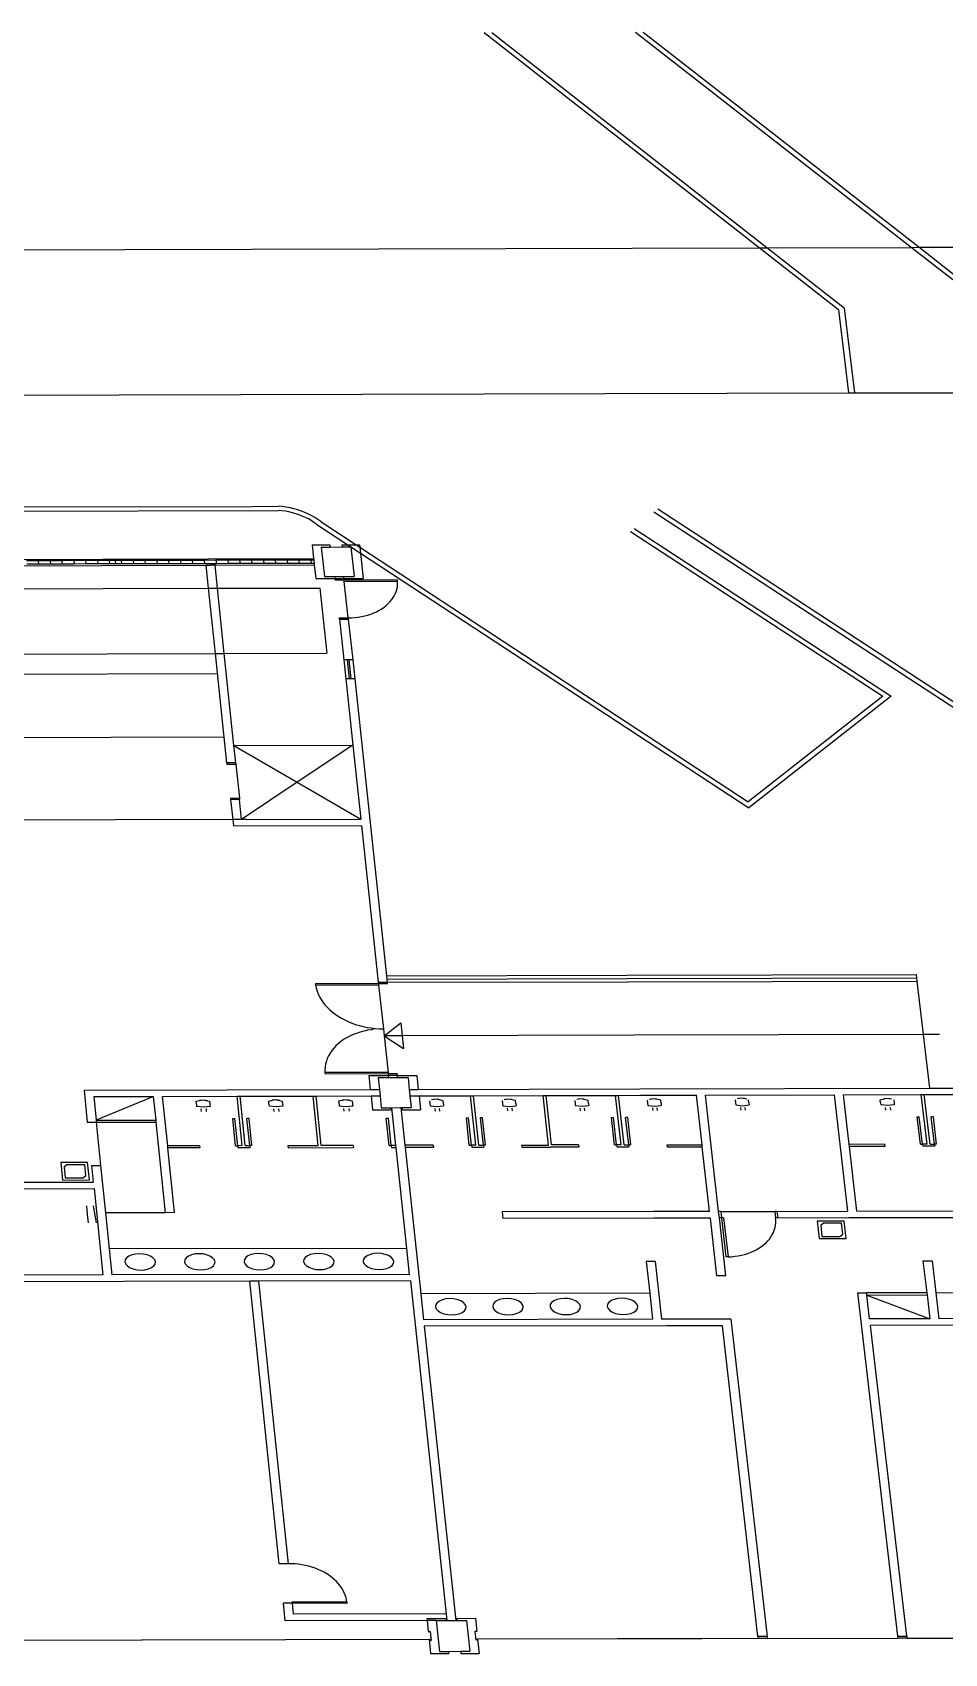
# Model space of a CAD drawing. Extents: x -83 to 83, y -28 to 43.
# Drawn here: x 38.3 to 57.2, y 8.93 to 42.51 of the extents above; entities that cross this region are included whole.
import ezdxf

# ---------------------------------------------------------------- set-up
doc = ezdxf.new("R2010")
doc.units = 0
doc.layers.get('0').update_dxf_attribs({"linetype": 'CONTINUOUS'})

msp = doc.modelspace()

# ---------------------------------------------------------------- linework, layer by layer
for p, q in [((53.361, 38.049), (47.666, 42.5)), ((53.519, 38.05), (47.822, 42.501)), ((56.509, 38.057), (50.799, 42.509)), ((56.667, 38.058), (50.955, 42.509)), ((34.434, 38), (53.361, 38.049)), ((53.361, 38.049), (53.519, 38.05)), ((55.006, 36.764), (53.361, 38.049)), ((53.519, 38.05), (56.509, 38.057)), ((55.124, 36.795), (53.519, 38.05)), ((56.509, 38.057), (56.667, 38.058)), ((57.376, 37.382), (56.509, 38.057)), ((56.667, 38.058), (83.229, 38.126)), ((57.494, 37.413), (56.667, 38.058)), ((55.006, 36.764), (55.211, 35.04)), ((55.124, 36.795), (55.333, 35.04)), ((34.727, 34.988), (55.211, 35.04)), ((55.211, 35.04), (55.333, 35.04)), ((55.333, 35.04), (57.66, 35.046)), ((34.952, 32.673), (42.854, 32.692)), ((34.961, 32.586), (43.4, 32.607)), ((42.854, 32.692), (43.398, 32.694)), ((43.48, 32.686), (43.398, 32.694)), ((43.474, 32.6), (43.4, 32.607)), ((43.547, 32.589), (43.474, 32.6)), ((43.561, 32.675), (43.48, 32.686)), ((43.619, 32.575), (43.547, 32.589)), ((43.641, 32.659), (43.561, 32.675)), ((43.69, 32.559), (43.619, 32.575)), ((43.721, 32.641), (43.641, 32.659)), ((43.799, 32.619), (43.721, 32.641)), ((43.875, 32.593), (43.799, 32.619)), ((43.949, 32.565), (43.875, 32.593)), ((51.181, 32.575), (61.269, 25.997)), ((51.261, 32.637), (61.253, 26.122)), ((43.76, 32.539), (43.69, 32.559)), ((43.828, 32.516), (43.76, 32.539)), ((43.894, 32.49), (43.828, 32.516)), ((43.959, 32.461), (43.894, 32.49)), ((44.02, 32.533), (43.949, 32.565)), ((44.02, 32.43), (43.959, 32.461)), ((44.089, 32.498), (44.02, 32.533)), ((44.079, 32.396), (44.02, 32.43)), ((44.136, 32.36), (44.079, 32.396)), ((44.155, 32.46), (44.089, 32.498)), ((44.196, 32.315), (44.136, 32.36)), ((44.218, 32.42), (44.155, 32.46)), ((44.196, 32.315), (44.84, 31.894)), ((44.277, 32.377), (44.218, 32.42)), ((44.277, 32.377), (45.013, 31.894)), ((50.693, 32.169), (55.921, 28.758)), ((50.773, 32.231), (56.095, 28.758)), ((35.058, 31.587), (44.129, 31.609)), ((39.405, 31.567), (39.159, 31.567)), ((39.65, 31.568), (39.405, 31.567)), ((39.405, 31.567), (39.412, 31.498)), ((39.896, 31.569), (39.65, 31.568)), ((39.65, 31.568), (39.657, 31.498)), ((39.896, 31.569), (39.903, 31.499)), ((40.019, 31.569), (39.896, 31.569)), ((40.019, 31.569), (40.026, 31.499)), ((40.141, 31.569), (40.019, 31.569)), ((40.387, 31.57), (40.141, 31.569)), ((40.141, 31.569), (40.149, 31.5)), ((40.387, 31.57), (40.394, 31.5)), ((40.633, 31.57), (40.387, 31.57)), ((40.878, 31.571), (40.633, 31.57)), ((40.633, 31.57), (40.64, 31.501)), ((41.124, 31.572), (40.878, 31.571)), ((40.878, 31.571), (40.885, 31.501)), ((41.124, 31.572), (41.131, 31.502)), ((41.369, 31.572), (41.124, 31.572)), ((41.615, 31.573), (41.369, 31.572)), ((41.369, 31.572), (41.377, 31.503)), ((41.615, 31.573), (41.622, 31.503)), ((41.861, 31.573), (41.615, 31.573)), ((42.106, 31.574), (41.861, 31.573)), ((41.861, 31.573), (41.868, 31.504)), ((42.352, 31.575), (42.106, 31.574)), ((42.106, 31.574), (42.114, 31.504)), ((42.352, 31.575), (42.359, 31.505)), ((42.597, 31.575), (42.352, 31.575)), ((42.843, 31.576), (42.597, 31.575)), ((42.597, 31.575), (42.605, 31.506)), ((42.843, 31.576), (42.85, 31.506)), ((43.089, 31.576), (42.843, 31.576)), ((43.334, 31.577), (43.089, 31.576)), ((43.089, 31.576), (43.096, 31.507)), ((43.58, 31.578), (43.334, 31.577)), ((43.334, 31.577), (43.342, 31.507)), ((43.58, 31.578), (43.587, 31.508)), ((43.826, 31.578), (43.58, 31.578)), ((44.071, 31.579), (43.826, 31.578)), ((43.826, 31.578), (43.833, 31.509)), ((44.071, 31.579), (44.079, 31.509)), ((44.133, 31.579), (44.071, 31.579)), ((44.099, 31.892), (44.468, 31.893)), ((44.099, 31.892), (44.129, 31.609)), ((44.129, 31.609), (44.133, 31.579)), ((44.133, 31.579), (44.14, 31.509)), ((44.288, 31.849), (44.353, 31.24)), ((44.288, 31.849), (44.472, 31.849)), ((44.468, 31.893), (44.472, 31.849)), ((44.472, 31.849), (44.718, 31.85)), ((44.713, 31.894), (44.718, 31.85)), ((44.713, 31.894), (44.84, 31.894)), ((44.718, 31.85), (44.902, 31.851)), ((44.84, 31.894), (45.013, 31.894)), ((44.84, 31.894), (45.1, 31.723)), ((44.902, 31.851), (44.968, 31.242)), ((45.013, 31.894), (45.087, 31.846)), ((45.013, 31.894), (45.081, 31.894)), ((45.081, 31.894), (45.087, 31.846)), ((45.087, 31.846), (45.1, 31.723)), ((45.087, 31.846), (49.984, 28.636)), ((45.1, 31.723), (45.157, 31.199)), ((45.1, 31.723), (49.998, 28.512)), ((35.071, 31.457), (41.902, 31.473)), ((38.422, 31.565), (38.177, 31.564)), ((38.429, 31.495), (38.184, 31.495)), ((38.668, 31.566), (38.422, 31.565)), ((38.422, 31.565), (38.429, 31.495)), ((38.675, 31.496), (38.429, 31.495)), ((38.668, 31.566), (38.675, 31.496)), ((38.913, 31.566), (38.668, 31.566)), ((38.92, 31.497), (38.675, 31.496)), ((39.159, 31.567), (38.913, 31.566)), ((38.913, 31.566), (38.92, 31.497)), ((39.166, 31.497), (38.92, 31.497)), ((39.159, 31.567), (39.166, 31.497)), ((39.412, 31.498), (39.166, 31.497)), ((39.657, 31.498), (39.412, 31.498)), ((39.903, 31.499), (39.657, 31.498)), ((40.026, 31.499), (39.903, 31.499)), ((40.149, 31.5), (40.026, 31.499)), ((40.394, 31.5), (40.149, 31.5)), ((40.64, 31.501), (40.394, 31.5)), ((40.885, 31.501), (40.64, 31.501)), ((41.131, 31.502), (40.885, 31.501)), ((41.377, 31.503), (41.131, 31.502)), ((41.622, 31.503), (41.377, 31.503)), ((41.868, 31.504), (41.622, 31.503)), ((42.114, 31.504), (41.868, 31.504)), ((41.902, 31.473), (42, 31.474)), ((41.952, 30.995), (41.902, 31.473)), ((42.086, 31.474), (42, 31.474)), ((42.086, 31.474), (44.143, 31.479)), ((42.136, 30.995), (42.086, 31.474)), ((42.359, 31.505), (42.114, 31.504)), ((42.605, 31.506), (42.359, 31.505)), ((42.85, 31.506), (42.605, 31.506)), ((43.096, 31.507), (42.85, 31.506)), ((43.342, 31.507), (43.096, 31.507)), ((43.587, 31.508), (43.342, 31.507)), ((43.833, 31.509), (43.587, 31.508)), ((44.079, 31.509), (43.833, 31.509)), ((44.14, 31.509), (44.079, 31.509)), ((44.14, 31.509), (44.143, 31.479)), ((44.143, 31.479), (44.174, 31.196)), ((44.353, 31.24), (44.568, 31.241)), ((44.568, 31.241), (44.573, 31.197)), ((44.568, 31.241), (44.752, 31.241)), ((44.752, 31.241), (44.968, 31.242)), ((44.757, 31.198), (44.752, 31.241)), ((37.15, 30.983), (41.952, 30.995)), ((42.093, 29.643), (41.952, 30.995)), ((41.952, 30.995), (42.136, 30.995)), ((42.136, 30.995), (44.256, 31)), ((42.278, 29.644), (42.136, 30.995)), ((44.174, 31.196), (44.573, 31.197)), ((44.256, 31), (44.4, 29.649)), ((44.573, 31.197), (44.757, 31.198)), ((44.576, 31.167), (44.573, 31.197)), ((44.576, 31.167), (44.76, 31.167)), ((44.757, 31.198), (45.157, 31.199)), ((44.76, 31.167), (44.757, 31.198)), ((44.76, 31.167), (45.866, 31.17)), ((44.764, 31.137), (44.76, 31.167)), ((44.764, 31.137), (45.869, 31.139)), ((44.845, 30.383), (44.764, 31.137)), ((45.826, 30.895), (45.844, 30.942)), ((45.844, 30.942), (45.857, 30.991)), ((45.857, 30.991), (45.865, 31.04)), ((45.865, 31.04), (45.869, 31.089)), ((45.869, 31.139), (45.866, 31.17)), ((45.869, 31.089), (45.869, 31.139)), ((45.488, 30.539), (45.54, 30.57)), ((45.54, 30.57), (45.588, 30.604)), ((45.588, 30.604), (45.634, 30.64)), ((45.634, 30.64), (45.676, 30.678)), ((45.676, 30.678), (45.714, 30.718)), ((45.714, 30.718), (45.748, 30.76)), ((45.748, 30.76), (45.778, 30.804)), ((45.778, 30.804), (45.804, 30.849)), ((45.804, 30.849), (45.826, 30.895)), ((44.664, 30.352), (44.66, 30.383)), ((44.66, 30.383), (44.845, 30.383)), ((44.664, 30.352), (44.754, 29.51)), ((44.664, 30.352), (44.848, 30.352)), ((44.845, 30.383), (44.915, 30.385)), ((44.848, 30.352), (44.845, 30.383)), ((44.848, 30.352), (44.939, 29.51)), ((44.915, 30.385), (44.985, 30.39)), ((44.985, 30.39), (45.054, 30.398)), ((45.054, 30.398), (45.122, 30.409)), ((45.122, 30.409), (45.188, 30.423)), ((45.188, 30.423), (45.252, 30.441)), ((45.252, 30.441), (45.315, 30.461)), ((45.315, 30.461), (45.375, 30.484)), ((45.375, 30.484), (45.433, 30.51)), ((45.433, 30.51), (45.488, 30.539)), ((36.519, 29.63), (42.093, 29.643)), ((42.093, 29.643), (42.278, 29.644)), ((42.33, 27.38), (42.093, 29.643)), ((42.278, 29.644), (44.4, 29.649)), ((42.477, 27.741), (42.278, 29.644)), ((36.325, 29.214), (42.133, 29.228)), ((44.754, 29.51), (44.796, 29.117)), ((44.828, 29.51), (44.754, 29.51)), ((44.87, 29.117), (44.828, 29.51)), ((44.865, 29.51), (44.828, 29.51)), ((44.939, 29.51), (44.865, 29.51)), ((44.907, 29.117), (44.865, 29.51)), ((44.939, 29.51), (44.981, 29.117)), ((44.796, 29.117), (44.943, 27.746)), ((44.87, 29.117), (44.796, 29.117)), ((44.907, 29.117), (44.87, 29.117)), ((44.981, 29.117), (44.907, 29.117)), ((44.981, 29.117), (45.642, 22.967)), ((49.984, 28.636), (53.134, 26.572)), ((55.921, 28.758), (53.134, 26.572)), ((56.095, 28.758), (53.148, 26.447)), ((49.998, 28.512), (53.148, 26.447)), ((35.711, 27.9), (42.271, 27.915)), ((42.477, 27.741), (44.943, 27.746)), ((42.477, 27.741), (43.791, 26.976)), ((42.515, 27.381), (42.477, 27.741)), ((44.943, 27.746), (43.791, 26.976)), ((44.943, 27.746), (45.108, 26.21)), ((42.515, 27.381), (42.33, 27.38)), ((42.33, 27.38), (42.333, 27.35)), ((42.333, 27.35), (42.518, 27.35)), ((42.515, 27.381), (42.518, 27.35)), ((42.518, 27.35), (42.591, 26.648)), ((43.791, 26.976), (42.638, 26.204)), ((43.791, 26.976), (45.108, 26.21)), ((42.406, 26.647), (42.591, 26.648)), ((42.406, 26.647), (42.409, 26.617)), ((42.409, 26.617), (42.453, 26.203)), ((42.595, 26.617), (42.409, 26.617)), ((42.591, 26.648), (42.595, 26.617)), ((42.638, 26.204), (42.595, 26.617)), ((42.453, 26.203), (35.584, 26.187)), ((42.638, 26.204), (42.453, 26.203)), ((42.453, 26.203), (42.466, 26.071)), ((42.737, 26.204), (42.638, 26.204)), ((42.737, 26.204), (45.108, 26.21)), ((42.466, 26.071), (45.122, 26.078)), ((45.122, 26.078), (45.47, 22.833)), ((45.642, 22.967), (50.622, 22.978)), ((45.642, 22.967), (45.649, 22.9)), ((45.649, 22.9), (50.629, 22.911)), ((45.649, 22.9), (45.656, 22.834)), ((45.656, 22.834), (50.637, 22.845)), ((50.622, 22.978), (56.612, 22.991)), ((50.629, 22.911), (56.62, 22.925)), ((50.637, 22.845), (56.628, 22.859)), ((56.612, 22.991), (56.62, 22.925)), ((56.62, 22.925), (56.628, 22.859)), ((56.628, 22.859), (56.76, 21.75)), ((45.473, 22.802), (44.17, 22.799)), ((44.173, 22.768), (44.17, 22.799)), ((45.477, 22.771), (44.173, 22.768)), ((44.173, 22.768), (44.185, 22.709)), ((44.185, 22.709), (44.202, 22.65)), ((44.202, 22.65), (44.224, 22.591)), ((44.224, 22.591), (44.251, 22.533)), ((44.251, 22.533), (44.284, 22.477)), ((45.47, 22.833), (45.656, 22.834)), ((45.47, 22.833), (45.473, 22.802)), ((45.659, 22.803), (45.473, 22.802)), ((45.473, 22.802), (45.477, 22.771)), ((45.477, 22.771), (45.574, 21.869)), ((45.659, 22.803), (45.656, 22.834)), ((44.284, 22.477), (44.321, 22.421)), ((44.321, 22.421), (44.363, 22.368)), ((44.363, 22.368), (44.41, 22.316)), ((44.41, 22.316), (44.461, 22.266)), ((44.461, 22.266), (44.516, 22.218)), ((44.516, 22.218), (44.575, 22.172)), ((44.575, 22.172), (44.638, 22.13)), ((44.638, 22.13), (44.704, 22.09)), ((44.704, 22.09), (44.773, 22.052)), ((44.773, 22.052), (44.846, 22.018)), ((44.846, 22.018), (44.92, 21.988)), ((44.92, 21.988), (44.998, 21.96)), ((44.998, 21.96), (45.077, 21.936)), ((45.077, 21.936), (45.157, 21.916)), ((45.157, 21.916), (45.239, 21.899)), ((45.246, 21.838), (45.168, 21.821)), ((45.239, 21.899), (45.322, 21.886)), ((45.326, 21.851), (45.246, 21.838)), ((45.322, 21.886), (45.406, 21.876)), ((45.406, 21.876), (45.326, 21.851)), ((45.406, 21.876), (45.49, 21.871)), ((45.49, 21.871), (45.574, 21.869)), ((45.574, 21.869), (45.574, 21.869)), ((45.574, 21.869), (45.589, 21.725)), ((45.589, 21.725), (45.933, 21.992)), ((45.933, 21.992), (45.961, 21.726)), ((44.591, 21.515), (44.546, 21.467)), ((44.64, 21.561), (44.591, 21.515)), ((44.694, 21.604), (44.64, 21.561)), ((44.751, 21.645), (44.694, 21.604)), ((44.813, 21.682), (44.751, 21.645)), ((44.878, 21.716), (44.813, 21.682)), ((44.946, 21.748), (44.878, 21.716)), ((45.017, 21.775), (44.946, 21.748)), ((45.091, 21.8), (45.017, 21.775)), ((45.168, 21.821), (45.091, 21.8)), ((45.961, 21.726), (45.589, 21.725)), ((45.589, 21.725), (45.99, 21.459)), ((45.589, 21.725), (45.671, 20.965)), ((50.762, 21.736), (45.961, 21.726)), ((45.961, 21.726), (45.99, 21.459)), ((56.76, 21.75), (50.762, 21.736)), ((57.094, 21.751), (56.76, 21.75)), ((56.76, 21.75), (56.892, 20.639)), ((44.393, 21.198), (44.378, 21.14)), ((44.413, 21.255), (44.393, 21.198)), ((44.439, 21.311), (44.413, 21.255)), ((44.47, 21.365), (44.439, 21.311)), ((44.505, 21.417), (44.47, 21.365)), ((44.546, 21.467), (44.505, 21.417)), ((44.368, 21.081), (44.363, 21.022)), ((44.363, 21.022), (44.364, 20.962)), ((45.671, 20.965), (44.364, 20.962)), ((44.364, 20.962), (44.368, 20.931)), ((44.378, 21.14), (44.368, 21.081)), ((45.674, 20.934), (44.368, 20.931)), ((45.274, 20.902), (45.677, 20.903)), ((45.274, 20.902), (45.304, 20.613)), ((45.465, 20.858), (45.491, 20.613)), ((45.465, 20.858), (45.682, 20.858)), ((45.671, 20.965), (45.674, 20.934)), ((45.86, 20.934), (45.674, 20.934)), ((45.674, 20.934), (45.677, 20.903)), ((45.863, 20.903), (45.677, 20.903)), ((45.677, 20.903), (45.682, 20.858)), ((45.682, 20.858), (45.868, 20.859)), ((45.86, 20.934), (45.863, 20.903)), ((45.863, 20.903), (46.267, 20.904)), ((45.868, 20.859), (45.863, 20.903)), ((45.868, 20.859), (46.086, 20.859)), ((46.086, 20.859), (46.112, 20.615)), ((46.267, 20.904), (46.298, 20.615)), ((39.373, 20.6), (45.304, 20.613)), ((39.373, 20.6), (39.44, 19.932)), ((45.304, 20.613), (45.491, 20.613)), ((45.491, 20.613), (45.505, 20.48)), ((46.112, 20.615), (46.298, 20.615)), ((46.112, 20.615), (46.126, 20.481)), ((46.298, 20.615), (50.887, 20.625)), ((47.443, 20.484), (48.883, 20.487)), ((48.997, 19.462), (48.883, 20.487)), ((48.883, 20.487), (48.946, 20.487)), ((48.946, 20.487), (50.386, 20.491)), ((49.059, 19.463), (48.946, 20.487)), ((50.501, 19.466), (50.386, 20.491)), ((50.386, 20.491), (50.448, 20.491)), ((50.448, 20.491), (50.902, 20.492)), ((50.563, 19.466), (50.448, 20.491)), ((50.887, 20.625), (56.892, 20.639)), ((50.902, 20.492), (52.06, 20.494)), ((52.177, 19.469), (52.06, 20.494)), ((52.247, 20.495), (54.919, 20.501)), ((52.521, 18.085), (52.247, 20.495)), ((55.2, 18.091), (54.919, 20.501)), ((55.105, 20.501), (56.717, 20.505)), ((55.225, 19.476), (55.105, 20.501)), ((56.839, 19.48), (56.717, 20.505)), ((56.717, 20.505), (56.78, 20.505)), ((56.78, 20.505), (58.221, 20.508)), ((56.901, 19.48), (56.78, 20.505)), ((56.892, 20.639), (60.838, 20.647)), ((39.573, 20.467), (40.815, 20.469)), ((39.573, 20.467), (39.622, 19.977)), ((40.815, 20.469), (39.622, 19.977)), ((40.865, 19.98), (40.815, 20.469)), ((41.001, 20.47), (42.544, 20.473)), ((41.106, 19.445), (41.001, 20.47)), ((41.695, 20.368), (41.831, 20.4)), ((41.702, 20.306), (41.695, 20.368)), ((41.702, 20.306), (41.706, 20.261)), ((41.847, 20.247), (41.706, 20.261)), ((41.768, 20.394), (41.831, 20.4)), ((41.807, 20.153), (41.801, 20.21)), ((41.831, 20.4), (41.895, 20.394)), ((41.831, 20.4), (41.928, 20.387)), ((41.831, 20.4), (41.974, 20.368)), ((41.985, 20.262), (41.847, 20.247)), ((41.901, 20.21), (41.906, 20.154)), ((41.974, 20.368), (41.98, 20.307)), ((41.98, 20.307), (41.985, 20.262)), ((42.651, 19.449), (42.544, 20.473)), ((42.544, 20.473), (42.606, 20.473)), ((42.606, 20.473), (44.118, 20.477)), ((42.713, 19.449), (42.606, 20.473)), ((43.198, 20.371), (43.334, 20.404)), ((43.204, 20.31), (43.198, 20.371)), ((43.204, 20.31), (43.209, 20.265)), ((43.35, 20.25), (43.209, 20.265)), ((43.271, 20.397), (43.334, 20.404)), ((43.31, 20.157), (43.304, 20.213)), ((43.334, 20.404), (43.398, 20.397)), ((43.334, 20.404), (43.431, 20.39)), ((43.334, 20.404), (43.476, 20.372)), ((43.488, 20.265), (43.35, 20.25)), ((43.403, 20.213), (43.409, 20.157)), ((43.476, 20.372), (43.483, 20.31)), ((43.483, 20.31), (43.488, 20.265)), ((44.226, 19.452), (44.118, 20.477)), ((44.118, 20.477), (44.18, 20.477)), ((44.18, 20.477), (45.319, 20.479)), ((44.288, 19.452), (44.18, 20.477)), ((44.651, 20.374), (44.787, 20.407)), ((44.657, 20.313), (44.651, 20.374)), ((44.657, 20.313), (44.662, 20.268)), ((44.803, 20.254), (44.662, 20.268)), ((44.724, 20.4), (44.787, 20.407)), ((44.763, 20.16), (44.757, 20.216)), ((44.787, 20.407), (44.851, 20.401)), ((44.787, 20.407), (44.884, 20.393)), ((44.787, 20.407), (44.929, 20.375)), ((44.941, 20.269), (44.803, 20.254)), ((44.857, 20.216), (44.863, 20.16)), ((44.929, 20.375), (44.936, 20.314)), ((44.936, 20.314), (44.941, 20.269)), ((45.319, 20.479), (45.505, 20.48)), ((45.319, 20.479), (45.35, 20.19)), ((45.35, 20.19), (45.722, 20.191)), ((45.505, 20.48), (45.531, 20.235)), ((45.531, 20.235), (45.749, 20.235)), ((45.749, 20.235), (45.722, 20.191)), ((45.749, 20.235), (45.935, 20.236)), ((45.832, 19.455), (45.749, 20.235)), ((45.935, 20.236), (46.019, 19.456)), ((45.935, 20.236), (45.971, 20.191)), ((45.935, 20.236), (46.153, 20.236)), ((45.971, 20.191), (46.344, 20.192)), ((46.126, 20.481), (46.313, 20.482)), ((46.126, 20.481), (46.153, 20.236)), ((46.313, 20.482), (47.381, 20.484)), ((46.313, 20.482), (46.344, 20.192)), ((46.532, 20.379), (46.539, 20.317)), ((46.539, 20.317), (46.544, 20.272)), ((46.544, 20.272), (46.685, 20.258)), ((46.668, 20.411), (46.574, 20.397)), ((46.668, 20.411), (46.605, 20.405)), ((46.639, 20.22), (46.645, 20.164)), ((46.732, 20.405), (46.668, 20.411)), ((46.811, 20.379), (46.668, 20.411)), ((46.685, 20.258), (46.822, 20.273)), ((46.744, 20.164), (46.738, 20.22)), ((46.817, 20.318), (46.811, 20.379)), ((46.817, 20.318), (46.822, 20.273)), ((47.492, 19.459), (47.381, 20.484)), ((47.381, 20.484), (47.443, 20.484)), ((47.554, 19.459), (47.443, 20.484)), ((48.035, 20.382), (48.042, 20.32)), ((48.042, 20.32), (48.047, 20.275)), ((48.047, 20.275), (48.188, 20.261)), ((48.171, 20.414), (48.077, 20.4)), ((48.171, 20.414), (48.108, 20.408)), ((48.142, 20.224), (48.148, 20.167)), ((48.235, 20.408), (48.171, 20.414)), ((48.314, 20.382), (48.171, 20.414)), ((48.188, 20.261), (48.325, 20.276)), ((48.248, 20.168), (48.242, 20.224)), ((48.32, 20.321), (48.314, 20.382)), ((48.32, 20.321), (48.325, 20.276)), ((49.538, 20.385), (49.545, 20.324)), ((49.545, 20.324), (49.55, 20.279)), ((49.55, 20.279), (49.691, 20.264)), ((49.674, 20.418), (49.58, 20.404)), ((49.674, 20.418), (49.611, 20.411)), ((49.645, 20.227), (49.652, 20.171)), ((49.738, 20.411), (49.674, 20.418)), ((49.817, 20.386), (49.674, 20.418)), ((49.691, 20.264), (49.829, 20.279)), ((49.751, 20.171), (49.745, 20.227)), ((49.824, 20.324), (49.817, 20.386)), ((49.824, 20.324), (49.829, 20.279)), ((51.041, 20.389), (51.048, 20.327)), ((51.048, 20.327), (51.053, 20.282)), ((51.053, 20.282), (51.194, 20.268)), ((51.177, 20.421), (51.083, 20.407)), ((51.177, 20.421), (51.114, 20.415)), ((51.149, 20.23), (51.155, 20.174)), ((51.241, 20.415), (51.177, 20.421)), ((51.32, 20.389), (51.177, 20.421)), ((51.194, 20.268), (51.332, 20.283)), ((51.255, 20.174), (51.248, 20.23)), ((51.327, 20.328), (51.32, 20.389)), ((51.327, 20.328), (51.332, 20.283)), ((52.864, 20.398), (52.871, 20.337)), ((52.871, 20.337), (52.876, 20.292)), ((52.876, 20.292), (53.017, 20.277)), ((53, 20.431), (52.906, 20.417)), ((53, 20.431), (52.937, 20.424)), ((52.972, 20.24), (52.978, 20.184)), ((53.064, 20.424), (53, 20.431)), ((53.103, 20.409), (53, 20.431)), ((53.017, 20.277), (53.155, 20.292)), ((53.078, 20.184), (53.071, 20.24)), ((53.15, 20.337), (53.143, 20.399)), ((53.15, 20.337), (53.155, 20.292)), ((55.87, 20.399), (56.005, 20.432)), ((55.877, 20.338), (55.87, 20.399)), ((55.877, 20.338), (55.882, 20.293)), ((56.023, 20.278), (55.882, 20.293)), ((55.943, 20.425), (56.005, 20.432)), ((55.985, 20.185), (55.978, 20.241)), ((56.005, 20.432), (56.069, 20.426)), ((56.005, 20.432), (56.103, 20.418)), ((56.161, 20.293), (56.023, 20.278)), ((56.077, 20.241), (56.084, 20.185)), ((56.148, 20.4), (56.155, 20.338)), ((56.155, 20.338), (56.161, 20.293)), ((39.44, 19.932), (39.627, 19.932)), ((39.622, 19.977), (40.865, 19.98)), ((39.622, 19.977), (39.627, 19.932)), ((39.627, 19.932), (40.87, 19.935)), ((39.627, 19.932), (39.717, 19.04)), ((40.87, 19.935), (40.865, 19.98)), ((41.061, 18.06), (40.87, 19.935)), ((42.514, 19.448), (42.455, 20.013)), ((42.455, 20.013), (42.499, 20.013)), ((42.557, 19.448), (42.499, 20.013)), ((42.806, 19.449), (42.747, 20.014)), ((42.791, 20.014), (42.747, 20.014)), ((42.85, 19.449), (42.791, 20.014)), ((45.635, 20.02), (45.679, 20.02)), ((45.696, 19.455), (45.635, 20.02)), ((45.739, 19.455), (45.679, 20.02)), ((47.294, 20.024), (47.337, 20.024)), ((47.355, 19.459), (47.294, 20.024)), ((47.399, 19.459), (47.337, 20.024)), ((47.63, 20.025), (47.586, 20.025)), ((47.648, 19.459), (47.586, 20.025)), ((47.691, 19.46), (47.63, 20.025)), ((50.364, 19.465), (50.301, 20.031)), ((50.301, 20.031), (50.345, 20.031)), ((50.408, 19.466), (50.345, 20.031)), ((50.657, 19.466), (50.593, 20.031)), ((50.637, 20.031), (50.593, 20.031)), ((50.7, 19.466), (50.637, 20.031)), ((56.702, 19.479), (56.635, 20.045)), ((56.635, 20.045), (56.679, 20.045)), ((56.746, 19.48), (56.679, 20.045)), ((56.995, 19.48), (56.927, 20.045)), ((56.971, 20.045), (56.927, 20.045)), ((57.038, 19.48), (56.971, 20.045)), ((55.955, 19.478), (55.225, 19.476)), ((55.955, 19.478), (55.961, 19.433)), ((56.702, 19.479), (56.746, 19.48)), ((56.746, 19.48), (56.751, 19.435)), ((56.839, 19.48), (56.746, 19.48)), ((56.901, 19.48), (56.995, 19.48)), ((57.038, 19.48), (56.995, 19.48)), ((56.995, 19.48), (57, 19.435)), ((41.768, 19.447), (41.106, 19.445)), ((41.111, 19.401), (41.106, 19.445)), ((41.772, 19.402), (41.111, 19.401)), ((41.248, 18.061), (41.111, 19.401)), ((41.768, 19.447), (41.772, 19.402)), ((42.514, 19.448), (42.557, 19.448)), ((42.651, 19.449), (42.557, 19.448)), ((42.557, 19.448), (42.562, 19.404)), ((42.811, 19.404), (42.562, 19.404)), ((42.713, 19.449), (42.806, 19.449)), ((42.85, 19.449), (42.806, 19.449)), ((42.806, 19.449), (42.811, 19.404)), ((43.596, 19.451), (44.226, 19.452)), ((43.596, 19.451), (43.6, 19.406)), ((43.6, 19.406), (44.954, 19.409)), ((44.949, 19.454), (44.288, 19.452)), ((44.949, 19.454), (44.954, 19.409)), ((45.696, 19.455), (45.739, 19.455)), ((45.832, 19.455), (45.739, 19.455)), ((45.739, 19.455), (45.744, 19.411)), ((45.744, 19.411), (45.837, 19.411)), ((45.837, 19.411), (45.832, 19.455)), ((46.061, 17.321), (45.837, 19.411)), ((46.609, 19.457), (46.019, 19.456)), ((46.019, 19.456), (46.024, 19.411)), ((46.614, 19.413), (46.024, 19.411)), ((46.024, 19.411), (46.35, 16.38)), ((46.609, 19.457), (46.614, 19.413)), ((47.355, 19.459), (47.399, 19.459)), ((47.492, 19.459), (47.399, 19.459)), ((47.399, 19.459), (47.404, 19.414)), ((47.404, 19.414), (47.653, 19.415)), ((47.554, 19.459), (47.648, 19.459)), ((47.691, 19.46), (47.648, 19.459)), ((47.648, 19.459), (47.653, 19.415)), ((48.438, 19.461), (48.997, 19.462)), ((48.438, 19.461), (48.443, 19.417)), ((48.443, 19.417), (49.033, 19.418)), ((49.623, 19.419), (49.033, 19.418)), ((49.618, 19.464), (49.059, 19.463)), ((49.618, 19.464), (49.623, 19.419)), ((50.364, 19.465), (50.408, 19.466)), ((50.408, 19.466), (50.413, 19.421)), ((50.501, 19.466), (50.408, 19.466)), ((50.413, 19.421), (50.662, 19.421)), ((50.563, 19.466), (50.657, 19.466)), ((50.7, 19.466), (50.657, 19.466)), ((50.657, 19.466), (50.662, 19.421)), ((51.447, 19.468), (52.177, 19.469)), ((51.447, 19.468), (51.452, 19.423)), ((51.452, 19.423), (52.182, 19.425)), ((52.182, 19.425), (52.177, 19.469)), ((52.334, 18.085), (52.182, 19.425)), ((55.23, 19.432), (55.225, 19.476)), ((55.961, 19.433), (55.23, 19.432)), ((55.387, 18.091), (55.23, 19.432)), ((57, 19.435), (56.751, 19.435)), ((39.447, 19.099), (38.889, 19.098)), ((38.889, 19.098), (38.925, 18.736)), ((39.018, 19.054), (38.96, 19.009)), ((38.96, 19.009), (38.983, 18.781)), ((39.389, 19.054), (39.018, 19.054)), ((39.354, 18.782), (39.412, 18.827)), ((39.412, 18.827), (39.389, 19.054)), ((39.483, 18.738), (39.447, 19.099)), ((39.53, 19.04), (39.565, 18.694)), ((39.53, 19.04), (39.717, 19.04)), ((39.717, 19.04), (39.816, 18.058)), ((38.097, 18.691), (39.565, 18.694)), ((38.11, 18.557), (39.579, 18.56)), ((38.925, 18.736), (39.483, 18.738)), ((38.983, 18.781), (39.354, 18.782)), ((39.579, 18.56), (39.759, 16.77)), ((39.421, 18.2), (39.439, 18.026)), ((39.628, 17.847), (39.569, 18.205)), ((39.439, 18.026), (39.456, 17.852)), ((41.061, 18.06), (39.816, 18.058)), ((39.816, 18.058), (39.892, 17.308)), ((41.248, 18.061), (41.061, 18.06)), ((51.173, 18.082), (48.036, 18.075)), ((48.036, 18.075), (48.051, 17.941)), ((51.188, 17.948), (48.051, 17.941)), ((52.334, 18.085), (51.173, 18.082)), ((52.35, 17.95), (51.188, 17.948)), ((52.486, 16.752), (52.35, 17.95)), ((52.565, 18.085), (52.521, 18.085)), ((52.537, 17.951), (52.521, 18.085)), ((52.673, 16.752), (52.537, 17.951)), ((52.58, 17.951), (52.537, 17.951)), ((52.565, 18.085), (53.686, 18.088)), ((52.565, 18.085), (52.58, 17.951)), ((52.624, 17.951), (52.58, 17.951)), ((52.58, 17.951), (52.672, 17.146)), ((52.624, 17.951), (52.716, 17.146)), ((53.73, 18.088), (53.686, 18.088)), ((53.686, 18.088), (53.702, 17.953)), ((53.689, 17.75), (53.699, 17.8)), ((53.699, 17.8), (53.705, 17.851)), ((53.745, 17.954), (53.702, 17.953)), ((53.705, 17.902), (53.702, 17.953)), ((53.705, 17.851), (53.705, 17.902)), ((53.73, 18.088), (55.2, 18.091)), ((53.73, 18.088), (53.745, 17.954)), ((53.745, 17.954), (55.216, 17.957)), ((55.121, 17.887), (54.563, 17.886)), ((54.563, 17.886), (54.605, 17.523)), ((54.692, 17.841), (54.635, 17.797)), ((55.064, 17.842), (54.692, 17.841)), ((55.091, 17.614), (55.064, 17.842)), ((55.164, 17.524), (55.121, 17.887)), ((55.216, 17.957), (59.703, 17.966)), ((55.387, 18.091), (59.687, 18.101)), ((53.496, 17.432), (53.536, 17.473)), ((53.536, 17.473), (53.572, 17.515)), ((53.572, 17.515), (53.604, 17.559)), ((53.604, 17.559), (53.632, 17.605)), ((53.632, 17.605), (53.655, 17.652)), ((53.655, 17.652), (53.674, 17.701)), ((53.674, 17.701), (53.689, 17.75)), ((54.605, 17.523), (55.164, 17.524)), ((54.635, 17.797), (54.662, 17.568)), ((54.662, 17.568), (55.034, 17.569)), ((55.034, 17.569), (55.091, 17.614)), ((46.061, 17.321), (39.892, 17.308)), ((39.892, 17.308), (39.946, 16.77)), ((40.301, 17.159), (40.254, 17.124)), ((40.363, 17.186), (40.301, 17.159)), ((40.438, 17.202), (40.363, 17.186)), ((40.519, 17.208), (40.438, 17.202)), ((40.601, 17.203), (40.519, 17.208)), ((40.679, 17.186), (40.601, 17.203)), ((40.747, 17.16), (40.679, 17.186)), ((40.801, 17.125), (40.747, 17.16)), ((41.535, 17.161), (41.488, 17.126)), ((41.597, 17.188), (41.535, 17.161)), ((41.672, 17.205), (41.597, 17.188)), ((41.753, 17.211), (41.672, 17.205)), ((41.835, 17.205), (41.753, 17.211)), ((41.913, 17.189), (41.835, 17.205)), ((41.981, 17.162), (41.913, 17.189)), ((42.035, 17.128), (41.981, 17.162)), ((42.07, 17.087), (42.035, 17.128)), ((42.722, 17.129), (42.695, 17.088)), ((42.769, 17.164), (42.722, 17.129)), ((42.832, 17.191), (42.769, 17.164)), ((42.906, 17.208), (42.832, 17.191)), ((42.987, 17.214), (42.906, 17.208)), ((43.069, 17.208), (42.987, 17.214)), ((43.147, 17.191), (43.069, 17.208)), ((43.215, 17.165), (43.147, 17.191)), ((43.269, 17.13), (43.215, 17.165)), ((43.305, 17.09), (43.269, 17.13)), ((43.957, 17.132), (43.929, 17.091)), ((44.003, 17.167), (43.957, 17.132)), ((44.066, 17.193), (44.003, 17.167)), ((44.14, 17.21), (44.066, 17.193)), ((44.221, 17.216), (44.14, 17.21)), ((44.303, 17.211), (44.221, 17.216)), ((44.381, 17.194), (44.303, 17.211)), ((44.449, 17.168), (44.381, 17.194)), ((44.503, 17.133), (44.449, 17.168)), ((44.539, 17.092), (44.503, 17.133)), ((45.191, 17.134), (45.164, 17.094)), ((45.237, 17.169), (45.191, 17.134)), ((45.3, 17.196), (45.237, 17.169)), ((45.374, 17.213), (45.3, 17.196)), ((45.455, 17.219), (45.374, 17.213)), ((45.537, 17.213), (45.455, 17.219)), ((45.615, 17.197), (45.537, 17.213)), ((45.683, 17.17), (45.615, 17.197)), ((45.737, 17.136), (45.683, 17.17)), ((45.773, 17.095), (45.737, 17.136)), ((46.119, 16.783), (46.061, 17.321)), ((52.716, 17.146), (52.672, 17.146)), ((52.716, 17.146), (52.787, 17.149)), ((52.787, 17.149), (52.857, 17.156)), ((52.857, 17.156), (52.926, 17.167)), ((52.926, 17.167), (52.994, 17.18)), ((52.994, 17.18), (53.06, 17.197)), ((53.06, 17.197), (53.124, 17.217)), ((53.124, 17.217), (53.186, 17.239)), ((53.186, 17.239), (53.245, 17.265)), ((53.245, 17.265), (53.301, 17.293)), ((53.301, 17.293), (53.355, 17.324)), ((53.355, 17.324), (53.406, 17.358)), ((53.406, 17.358), (53.453, 17.394)), ((53.453, 17.394), (53.496, 17.432)), ((40.227, 17.083), (40.22, 17.04)), ((40.22, 17.04), (40.236, 16.996)), ((40.254, 17.124), (40.227, 17.083)), ((40.236, 16.996), (40.271, 16.956)), ((40.271, 16.956), (40.325, 16.921)), ((40.325, 16.921), (40.393, 16.894)), ((40.393, 16.894), (40.471, 16.878)), ((40.471, 16.878), (40.553, 16.872)), ((40.553, 16.872), (40.634, 16.878)), ((40.634, 16.878), (40.708, 16.895)), ((40.708, 16.895), (40.771, 16.922)), ((40.771, 16.922), (40.818, 16.957)), ((40.836, 17.084), (40.801, 17.125)), ((40.818, 16.957), (40.845, 16.997)), ((40.851, 17.041), (40.836, 17.084)), ((40.845, 16.997), (40.851, 17.041)), ((41.461, 17.086), (41.455, 17.042)), ((41.455, 17.042), (41.47, 16.999)), ((41.488, 17.126), (41.461, 17.086)), ((41.47, 16.999), (41.506, 16.958)), ((41.506, 16.958), (41.559, 16.924)), ((41.559, 16.924), (41.627, 16.897)), ((41.627, 16.897), (41.705, 16.88)), ((41.705, 16.88), (41.787, 16.875)), ((41.787, 16.875), (41.868, 16.881)), ((41.868, 16.881), (41.943, 16.898)), ((41.943, 16.898), (42.005, 16.925)), ((42.005, 16.925), (42.052, 16.96)), ((42.052, 16.96), (42.079, 17)), ((42.086, 17.044), (42.07, 17.087)), ((42.079, 17), (42.086, 17.044)), ((42.695, 17.088), (42.689, 17.045)), ((42.689, 17.045), (42.704, 17.001)), ((42.704, 17.001), (42.74, 16.961)), ((42.74, 16.961), (42.794, 16.926)), ((42.794, 16.926), (42.862, 16.9)), ((42.862, 16.9), (42.94, 16.883)), ((42.94, 16.883), (43.022, 16.878)), ((43.022, 16.878), (43.103, 16.883)), ((43.103, 16.883), (43.177, 16.9)), ((43.177, 16.9), (43.24, 16.927)), ((43.24, 16.927), (43.286, 16.962)), ((43.286, 16.962), (43.314, 17.003)), ((43.32, 17.046), (43.305, 17.09)), ((43.314, 17.003), (43.32, 17.046)), ((43.929, 17.091), (43.923, 17.048)), ((43.923, 17.048), (43.939, 17.004)), ((43.939, 17.004), (43.974, 16.964)), ((43.974, 16.964), (44.028, 16.929)), ((44.028, 16.929), (44.096, 16.902)), ((44.096, 16.902), (44.174, 16.886)), ((44.174, 16.886), (44.256, 16.88)), ((44.256, 16.88), (44.337, 16.886)), ((44.337, 16.886), (44.412, 16.903)), ((44.412, 16.903), (44.474, 16.93)), ((44.474, 16.93), (44.521, 16.965)), ((44.521, 16.965), (44.548, 17.005)), ((44.554, 17.049), (44.539, 17.092)), ((44.548, 17.005), (44.554, 17.049)), ((45.164, 17.094), (45.158, 17.05)), ((45.158, 17.05), (45.173, 17.007)), ((45.173, 17.007), (45.209, 16.966)), ((45.209, 16.966), (45.263, 16.932)), ((45.263, 16.932), (45.331, 16.905)), ((45.331, 16.905), (45.409, 16.888)), ((45.409, 16.888), (45.491, 16.883)), ((45.491, 16.883), (45.572, 16.889)), ((45.572, 16.889), (45.646, 16.906)), ((45.646, 16.906), (45.709, 16.933)), ((45.709, 16.933), (45.755, 16.967)), ((45.755, 16.967), (45.782, 17.008)), ((45.789, 17.052), (45.773, 17.095)), ((45.782, 17.008), (45.789, 17.052)), ((51.017, 17.052), (51.092, 16.39)), ((51.204, 17.052), (51.017, 17.052)), ((51.204, 17.052), (51.34, 15.851)), ((56.755, 17.064), (56.833, 16.402)), ((56.755, 17.064), (56.942, 17.064)), ((56.942, 17.064), (57.021, 16.403)), ((42.809, 16.642), (36.871, 16.629)), ((39.759, 16.77), (37.078, 16.764)), ((46.119, 16.783), (39.946, 16.77)), ((43.417, 10.786), (42.809, 16.642)), ((42.996, 16.642), (42.809, 16.642)), ((46.134, 16.649), (42.996, 16.642)), ((43.606, 10.787), (42.996, 16.642)), ((46.134, 16.649), (46.874, 9.748)), ((52.673, 16.752), (52.486, 16.752)), ((51.092, 16.39), (46.35, 16.38)), ((46.35, 16.38), (46.408, 15.841)), ((46.662, 16.155), (46.656, 16.111)), ((46.689, 16.195), (46.662, 16.155)), ((46.735, 16.23), (46.689, 16.195)), ((46.798, 16.257), (46.735, 16.23)), ((46.872, 16.274), (46.798, 16.257)), ((46.953, 16.28), (46.872, 16.274)), ((47.036, 16.275), (46.953, 16.28)), ((47.114, 16.258), (47.036, 16.275)), ((47.182, 16.231), (47.114, 16.258)), ((47.236, 16.197), (47.182, 16.231)), ((47.272, 16.156), (47.236, 16.197)), ((47.287, 16.112), (47.272, 16.156)), ((47.847, 16.157), (47.841, 16.114)), ((47.875, 16.198), (47.847, 16.157)), ((47.921, 16.233), (47.875, 16.198)), ((47.983, 16.26), (47.921, 16.233)), ((48.058, 16.277), (47.983, 16.26)), ((48.139, 16.283), (48.058, 16.277)), ((48.221, 16.277), (48.139, 16.283)), ((48.299, 16.26), (48.221, 16.277)), ((48.368, 16.234), (48.299, 16.26)), ((48.422, 16.199), (48.368, 16.234)), ((48.458, 16.158), (48.422, 16.199)), ((48.473, 16.115), (48.458, 16.158)), ((49.033, 16.16), (49.027, 16.116)), ((49.06, 16.2), (49.033, 16.16)), ((49.107, 16.235), (49.06, 16.2)), ((49.169, 16.262), (49.107, 16.235)), ((49.243, 16.279), (49.169, 16.262)), ((49.325, 16.285), (49.243, 16.279)), ((49.407, 16.28), (49.325, 16.285)), ((49.485, 16.263), (49.407, 16.28)), ((49.553, 16.236), (49.485, 16.263)), ((49.607, 16.202), (49.553, 16.236)), ((49.643, 16.161), (49.607, 16.202)), ((49.659, 16.117), (49.643, 16.161)), ((50.219, 16.162), (50.213, 16.119)), ((50.246, 16.203), (50.219, 16.162)), ((50.292, 16.238), (50.246, 16.203)), ((50.355, 16.265), (50.292, 16.238)), ((50.429, 16.282), (50.355, 16.265)), ((50.51, 16.288), (50.429, 16.282)), ((50.593, 16.282), (50.51, 16.288)), ((50.671, 16.265), (50.593, 16.282)), ((50.739, 16.239), (50.671, 16.265)), ((50.793, 16.204), (50.739, 16.239)), ((50.829, 16.164), (50.793, 16.204)), ((50.845, 16.12), (50.829, 16.164)), ((50.839, 16.076), (50.845, 16.12)), ((51.092, 16.39), (51.152, 15.851)), ((55.398, 16.399), (55.585, 16.4)), ((55.398, 16.399), (56.228, 9.288)), ((56.833, 16.402), (55.585, 16.4)), ((55.59, 16.355), (55.585, 16.4)), ((55.59, 16.355), (56.839, 16.357)), ((55.59, 16.355), (56.897, 15.863)), ((55.648, 15.861), (55.59, 16.355)), ((56.833, 16.402), (56.839, 16.357)), ((56.839, 16.357), (56.897, 15.863)), ((57.021, 16.403), (61.765, 16.413)), ((57.021, 16.403), (57.085, 15.864)), ((51.152, 15.851), (46.408, 15.841)), ((46.656, 16.111), (46.671, 16.068)), ((46.671, 16.068), (46.707, 16.027)), ((46.707, 16.027), (46.761, 15.992)), ((46.761, 15.992), (46.829, 15.966)), ((46.829, 15.966), (46.907, 15.949)), ((46.907, 15.949), (46.99, 15.943)), ((46.99, 15.943), (47.071, 15.949)), ((47.071, 15.949), (47.145, 15.966)), ((47.145, 15.966), (47.208, 15.993)), ((47.208, 15.993), (47.254, 16.028)), ((47.254, 16.028), (47.281, 16.069)), ((47.281, 16.069), (47.287, 16.112)), ((47.841, 16.114), (47.857, 16.07)), ((47.857, 16.07), (47.893, 16.029)), ((47.893, 16.029), (47.947, 15.995)), ((47.947, 15.995), (48.015, 15.968)), ((48.015, 15.968), (48.093, 15.951)), ((48.093, 15.951), (48.176, 15.946)), ((48.176, 15.946), (48.257, 15.952)), ((48.257, 15.952), (48.331, 15.969)), ((48.331, 15.969), (48.394, 15.996)), ((48.394, 15.996), (48.44, 16.031)), ((48.44, 16.031), (48.467, 16.071)), ((48.467, 16.071), (48.473, 16.115)), ((49.027, 16.116), (49.043, 16.073)), ((49.043, 16.073), (49.079, 16.032)), ((49.079, 16.032), (49.133, 15.997)), ((49.133, 15.997), (49.201, 15.971)), ((49.201, 15.971), (49.279, 15.954)), ((49.279, 15.954), (49.362, 15.948)), ((49.362, 15.948), (49.443, 15.954)), ((49.443, 15.954), (49.517, 15.971)), ((49.517, 15.971), (49.58, 15.998)), ((49.58, 15.998), (49.626, 16.033)), ((49.626, 16.033), (49.653, 16.074)), ((49.653, 16.074), (49.659, 16.117)), ((50.213, 16.119), (50.229, 16.075)), ((50.229, 16.075), (50.265, 16.035)), ((50.265, 16.035), (50.319, 16)), ((50.319, 16), (50.387, 15.973)), ((50.387, 15.973), (50.465, 15.956)), ((50.465, 15.956), (50.548, 15.951)), ((50.548, 15.951), (50.629, 15.957)), ((50.629, 15.957), (50.703, 15.974)), ((50.703, 15.974), (50.766, 16.001)), ((50.766, 16.001), (50.812, 16.036)), ((50.812, 16.036), (50.839, 16.076)), ((51.424, 15.852), (51.34, 15.851)), ((52.776, 15.855), (51.424, 15.852)), ((52.776, 15.855), (53.525, 9.283)), ((56.897, 15.863), (55.648, 15.861)), ((61.831, 15.874), (57.085, 15.864)), ((51.44, 15.717), (46.422, 15.706)), ((46.422, 15.706), (47.077, 9.612)), ((52.604, 15.719), (51.44, 15.717)), ((53.336, 9.282), (52.604, 15.719)), ((59.674, 15.734), (55.664, 15.726)), ((56.417, 9.289), (55.664, 15.726)), ((43.606, 10.787), (43.417, 10.786)), ((43.676, 10.786), (43.606, 10.787)), ((43.747, 10.783), (43.676, 10.786)), ((43.818, 10.776), (43.747, 10.783)), ((43.888, 10.766), (43.818, 10.776)), ((43.958, 10.753), (43.888, 10.766)), ((44.027, 10.737), (43.958, 10.753)), ((44.094, 10.717), (44.027, 10.737)), ((44.16, 10.695), (44.094, 10.717)), ((44.224, 10.67), (44.16, 10.695)), ((44.286, 10.642), (44.224, 10.67)), ((44.345, 10.611), (44.286, 10.642)), ((44.402, 10.577), (44.345, 10.611)), ((44.456, 10.542), (44.402, 10.577)), ((44.508, 10.504), (44.456, 10.542)), ((44.556, 10.463), (44.508, 10.504)), ((44.6, 10.421), (44.556, 10.463)), ((44.641, 10.377), (44.6, 10.421)), ((44.678, 10.332), (44.641, 10.377)), ((44.711, 10.285), (44.678, 10.332)), ((44.74, 10.237), (44.711, 10.285)), ((44.764, 10.188), (44.74, 10.237)), ((44.785, 10.138), (44.764, 10.188)), ((44.801, 10.087), (44.785, 10.138)), ((44.813, 10.036), (44.801, 10.087)), ((43.691, 9.969), (43.502, 9.968)), ((43.54, 9.604), (43.502, 9.968)), ((43.688, 9.996), (44.818, 9.998)), ((43.691, 9.969), (43.688, 9.996)), ((44.821, 9.971), (43.691, 9.969)), ((43.714, 9.741), (43.691, 9.969)), ((46.874, 9.748), (43.714, 9.741)), ((44.818, 9.998), (44.813, 10.036)), ((44.818, 9.998), (44.821, 9.971)), ((46.874, 9.748), (46.888, 9.611)), ((46.48, 9.61), (43.54, 9.604)), ((46.475, 9.656), (46.852, 9.657)), ((46.475, 9.656), (46.48, 9.61)), ((46.669, 9.611), (46.48, 9.61)), ((46.48, 9.61), (46.504, 9.383)), ((46.669, 9.611), (46.737, 8.973)), ((46.669, 9.611), (46.888, 9.611)), ((46.852, 9.657), (46.888, 9.611)), ((46.888, 9.611), (47.077, 9.612)), ((47.103, 9.657), (47.077, 9.612)), ((47.077, 9.612), (47.297, 9.612)), ((47.103, 9.657), (47.48, 9.658)), ((47.297, 9.612), (47.366, 8.974)), ((47.48, 9.658), (47.51, 9.385)), ((31.78, 9.194), (46.521, 9.223)), ((37.597, 9.206), (46.521, 9.223)), ((46.504, 9.383), (46.544, 9.383)), ((46.521, 9.223), (46.553, 8.927)), ((46.521, 9.223), (46.564, 9.201)), ((46.544, 9.383), (46.564, 9.201)), ((47.51, 9.385), (47.47, 9.385)), ((47.47, 9.385), (47.49, 9.202)), ((47.527, 9.225), (47.49, 9.202)), ((53.342, 9.237), (47.527, 9.225)), ((52.17, 9.235), (47.527, 9.225)), ((47.527, 9.225), (47.559, 8.929)), ((53.525, 9.283), (53.336, 9.282)), ((53.336, 9.282), (53.342, 9.237)), ((53.53, 9.237), (53.342, 9.237)), ((53.525, 9.283), (53.53, 9.237)), ((53.53, 9.237), (56.234, 9.243)), ((56.228, 9.288), (56.417, 9.289)), ((56.228, 9.288), (56.234, 9.243)), ((56.422, 9.243), (56.234, 9.243)), ((56.417, 9.289), (56.422, 9.243)), ((56.422, 9.243), (60.459, 9.251)), ((46.553, 8.927), (46.93, 8.928)), ((46.737, 8.973), (46.925, 8.973)), ((46.925, 8.973), (47.177, 8.974)), ((46.925, 8.973), (46.93, 8.928)), ((47.177, 8.974), (47.182, 8.928)), ((47.177, 8.974), (47.366, 8.974)), ((47.182, 8.928), (47.559, 8.929))]:
    msp.add_line(p, q)

doc.saveas('drawing.dxf')
